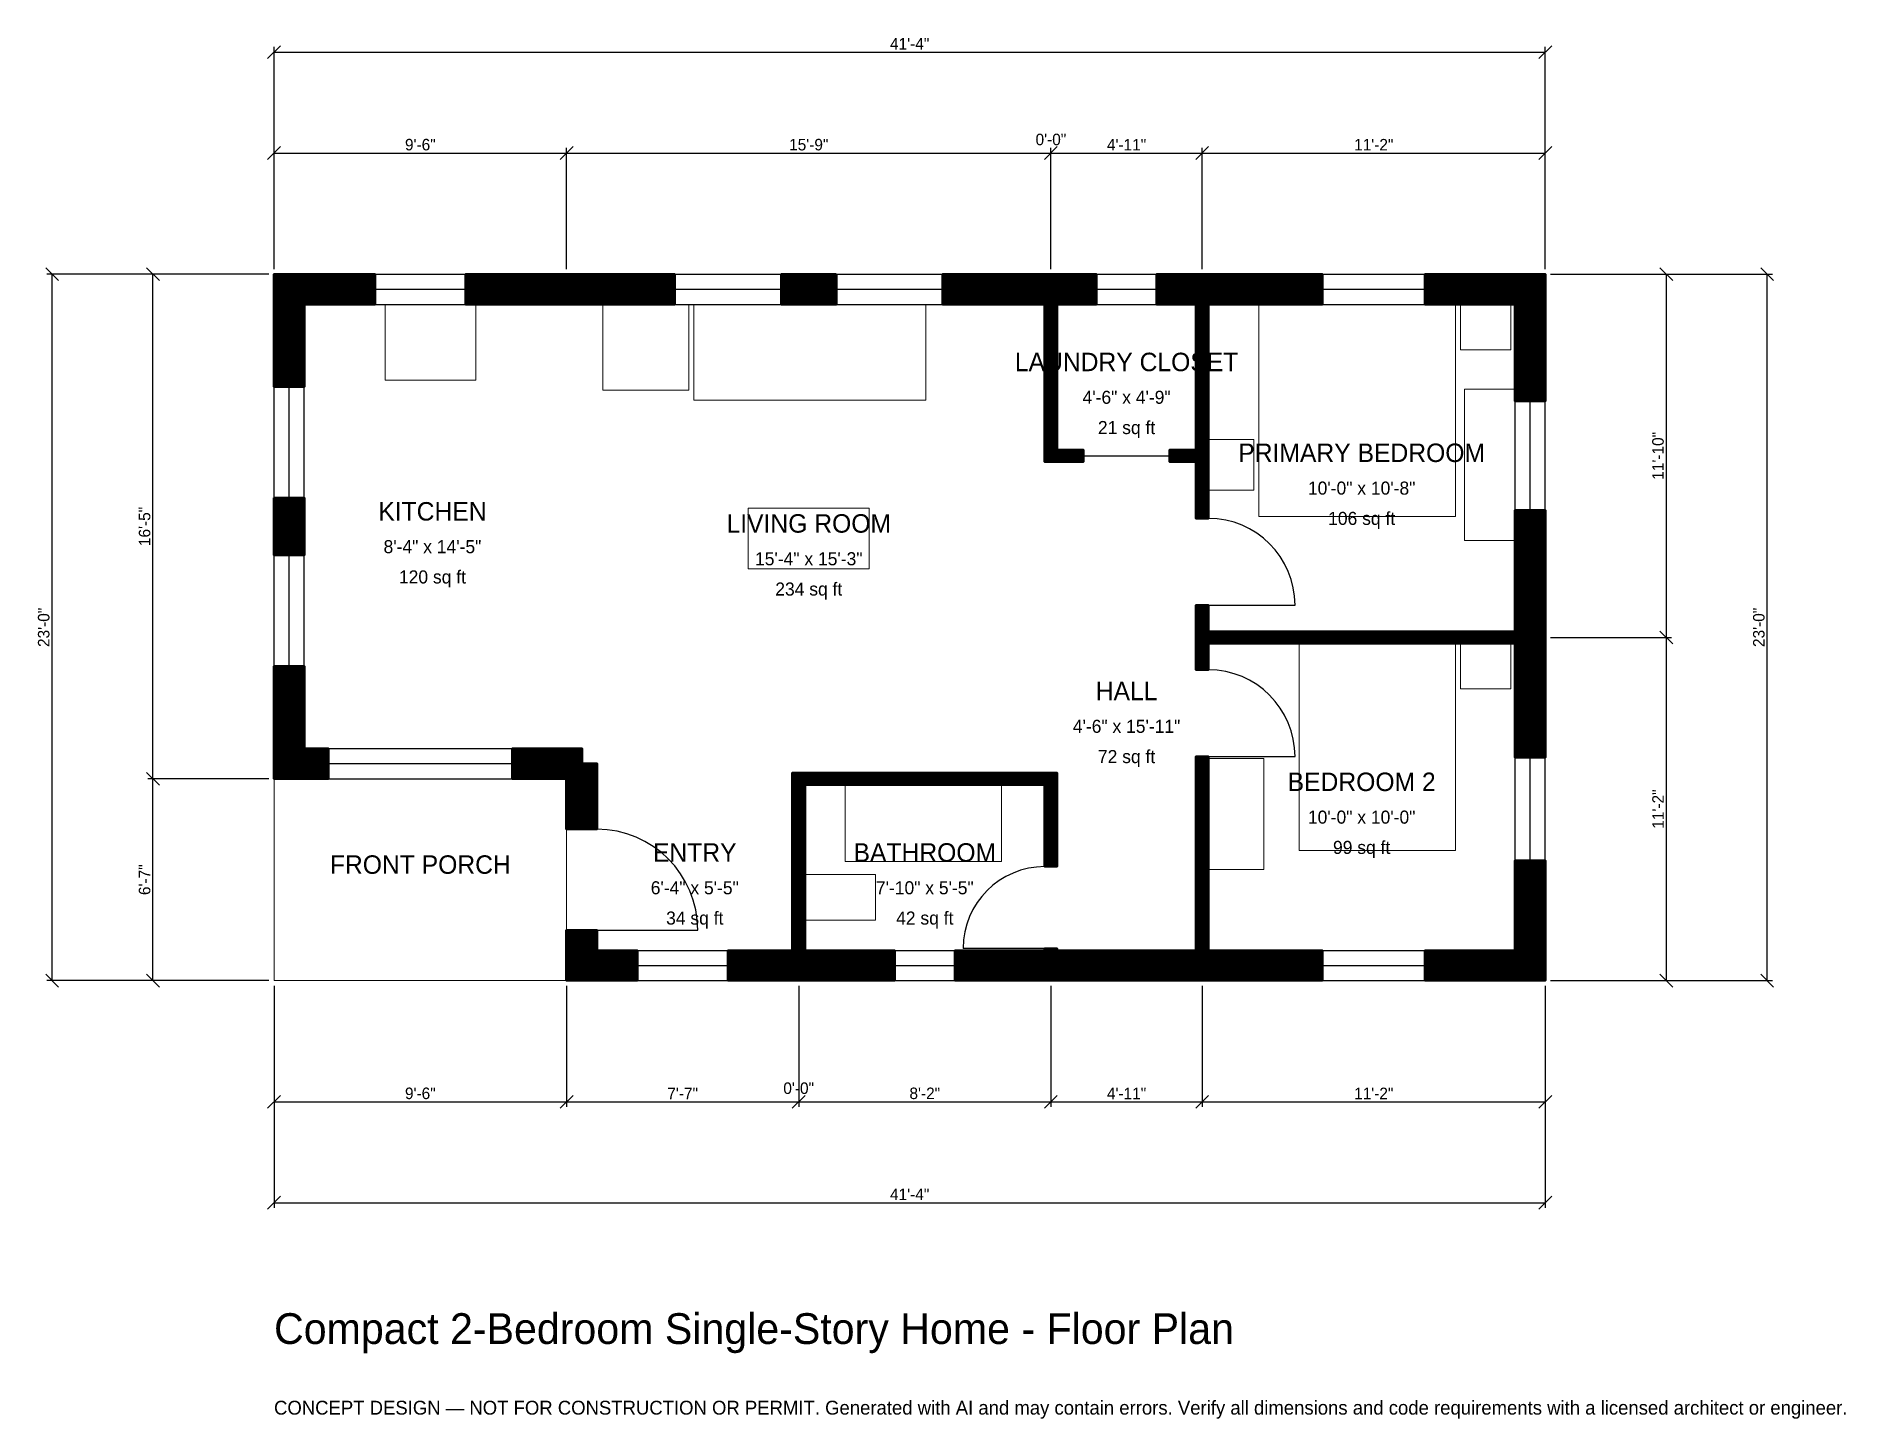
# Model space of a CAD drawing. Header units: inches. Extents: x -93 to 613, y -171 to 368.
import ezdxf
from ezdxf.enums import TextEntityAlignment as Align

# ---------------------------------------------------------------- set-up
doc = ezdxf.new("R2010")
doc.units = ezdxf.units.IN
doc.header["$MEASUREMENT"] = 0
doc.linetypes.add('DASHED', pattern=[0.6, 0.5, -0.1])
for name, color, linetype, lineweight in [('A-ANNO-DIMS', 1, 'Continuous', 13), ('A-ANNO-TEXT', 7, 'Continuous', 18), ('A-AREA-IDEN', 7, 'Continuous', 18), ('A-DOOR', 2, 'Continuous', 25), ('A-FLOR-FIXT', 9, 'Continuous', 13), ('A-FURN', 9, 'Continuous', 13), ('A-GLAZ', 4, 'Continuous', 25), ('A-SITE-PAVE', 8, 'Continuous', 13), ('A-WALL', 7, 'Continuous', 50), ('A-WALL-PATT', 8, 'Continuous', 13)]:
    doc.layers.add(name, color=color, linetype=linetype, lineweight=lineweight)
doc.dimstyles.new('PLAN', dxfattribs={"dimtxt": 4.5, "dimasz": 3, "dimexe": 2, "dimexo": 2, "dimgap": 1, "dimtad": 1, "dimdec": 0, "dimlunit": 4, "dimtsz": 2.5, "dimcen": 2.5, "dimclrd": 1, "dimclre": 1, "dimazin": 3, "dimtfac": 1, "dimtmove": 0, "dimatfit": 3})

msp = doc.modelspace()

# ---------------------------------------------------------------- hatches: boundary and pattern name
at = {"layer": 'A-WALL-PATT'}
h = msp.add_hatch(dxfattribs=at)
h.set_pattern_fill('ANSI31', color=8, scale=0.8)
h.paths.add_polyline_path([(300.7874, 0), (300.7874, 0), (297.2441, 0), (265.748, 0), (265.748, 11.811), (297.2441, 11.811), (300.7874, 11.811), (300.7874, 12.5984), (305.5118, 12.5984), (305.5118, 11.811), (309.0551, 11.811), (356.2992, 11.811), (359.8425, 11.811), (359.8425, 87.4016), (364.5669, 87.4016), (364.5669, 11.811), (368.1102, 11.811), (409.0551, 11.811), (409.0551, 0), (368.1102, 0), (364.5669, 0), (364.5669, 0), (359.8425, 0), (359.8425, 0), (356.2992, 0), (309.0551, 0), (305.5118, 0), (305.5118, 0), (300.7874, 0)])
h.paths.add_polyline_path([(210.6299, 0), (207.0866, 0), (207.0866, 0), (202.3622, 0), (202.3622, 0), (198.8189, 0), (177.1654, 0), (177.1654, 11.811), (198.8189, 11.811), (202.3622, 11.811), (202.3622, 81.1024), (202.3622, 81.1024), (207.0866, 81.1024), (300.7874, 81.1024), (305.5118, 81.1024), (305.5118, 81.1024), (305.5118, 44.4882), (300.7874, 44.4882), (300.7874, 76.378), (207.0866, 76.378), (207.0866, 11.811), (210.6299, 11.811), (242.126, 11.811), (242.126, 0), (210.6299, 0)])
h.paths.add_polyline_path([(125.9843, 0), (125.9843, 0), (114.1732, 0), (114.1732, 0), (114.1732, 0), (114.1732, 11.811), (114.1732, 11.811), (114.1732, 19.685), (125.9843, 19.685), (125.9843, 11.811), (141.7323, 11.811), (141.7323, 0), (125.9843, 0)])
h.paths.add_polyline_path([(114.1732, 78.7402), (93.1102, 78.7402), (93.1102, 90.5512), (120.0787, 90.5512), (120.0787, 84.6457), (125.9843, 84.6457), (125.9843, 59.0551), (114.1732, 59.0551), (114.1732, 78.7402)])
h.paths.add_polyline_path([(11.811, 78.7402), (11.811, 78.7401), (0, 78.7401), (0, 78.7402), (0, 78.7402), (0, 90.5512), (0, 90.5512), (0, 122.7034), (11.811, 122.7034), (11.811, 90.5512), (21.063, 90.5512), (21.063, 78.7402), (11.811, 78.7402)])
h.paths.add_polyline_path([(0, 188.3202), (11.811, 188.3202), (11.811, 166.0105), (0, 166.0105), (0, 188.3202)])
h.paths.add_polyline_path([(0, 263.7795), (0, 263.7795), (0, 275.5906), (0, 275.5906), (0, 275.5906), (11.811, 275.5906), (11.811, 275.5906), (39.3701, 275.5906), (39.3701, 263.7795), (11.811, 263.7795), (11.811, 231.6273), (0, 231.6273), (0, 263.7795)])
h.paths.add_polyline_path([(108.2677, 275.5906), (120.0787, 275.5906), (156.2992, 275.5906), (156.2992, 263.7795), (120.0787, 263.7795), (108.2677, 263.7795), (74.8031, 263.7795), (74.8031, 275.5906), (108.2677, 275.5906)])
h.paths.add_polyline_path([(219.2913, 275.5906), (219.2913, 263.7795), (198.0315, 263.7795), (198.0315, 275.5906), (219.2913, 275.5906)])
h.paths.add_polyline_path([(297.2441, 275.5906), (300.7874, 275.5906), (300.7874, 275.5906), (305.5118, 275.5906), (305.5118, 275.5906), (309.0551, 275.5906), (320.8661, 275.5906), (320.8661, 263.7795), (309.0551, 263.7795), (305.5118, 263.7795), (305.5118, 207.0866), (315.748, 207.0866), (315.748, 202.3622), (305.5118, 202.3622), (300.7874, 202.3622), (300.7874, 202.3622), (300.7874, 263.7795), (297.2441, 263.7795), (261.0236, 263.7795), (261.0236, 275.5906), (297.2441, 275.5906)])
h.paths.add_polyline_path([(356.2992, 275.5906), (359.8425, 275.5906), (359.8425, 275.5906), (364.5669, 275.5906), (364.5669, 275.5906), (368.1102, 275.5906), (409.0551, 275.5906), (409.0551, 263.7795), (368.1102, 263.7795), (364.5669, 263.7795), (364.5669, 207.0866), (364.5669, 202.3622), (364.5669, 180.315), (359.8425, 180.315), (359.8425, 202.3622), (349.6063, 202.3622), (349.6063, 207.0866), (359.8425, 207.0866), (359.8425, 263.7795), (356.2992, 263.7795), (344.4882, 263.7795), (344.4882, 275.5906), (356.2992, 275.5906)])
h.paths.add_polyline_path([(484.252, 275.5906), (484.252, 275.5906), (496.063, 275.5906), (496.063, 275.5906), (496.063, 275.5906), (496.063, 263.7795), (496.063, 263.7795), (496.063, 225.9843), (484.252, 225.9843), (484.252, 263.7795), (449.2126, 263.7795), (449.2126, 275.5906), (484.252, 275.5906)])
h.paths.add_polyline_path([(496.063, 139.7638), (496.063, 136.2205), (496.063, 136.2205), (496.063, 131.4961), (496.063, 131.4961), (496.063, 127.9528), (496.063, 87.0079), (484.252, 87.0079), (484.252, 127.9528), (484.252, 131.4961), (364.5669, 131.4961), (364.5669, 121.2598), (359.8425, 121.2598), (359.8425, 131.4961), (359.8425, 136.2205), (359.8425, 146.4567), (364.5669, 146.4567), (364.5669, 136.2205), (484.252, 136.2205), (484.252, 139.7638), (484.252, 183.4646), (496.063, 183.4646), (496.063, 139.7638)])
h.paths.add_polyline_path([(496.063, 11.811), (496.063, 11.811), (496.063, 0), (496.063, 0), (496.063, 0), (484.252, 0), (484.252, 0), (449.2126, 0), (449.2126, 11.811), (484.252, 11.811), (484.252, 46.8504), (496.063, 46.8504), (496.063, 11.811)])

# ---------------------------------------------------------------- linework, layer by layer
at = {"layer": 'A-DOOR'}
for p, q in [((315.748, 204.7244), (349.6063, 204.7244)), ((364.5669, 146.4567), (398.4252, 146.4567)), ((364.5669, 87.4016), (398.4252, 87.4016)), ((125.9843, 19.685), (165.3543, 19.685)), ((300.7874, 12.5984), (268.8976, 12.5984))]:
    msp.add_line(p, q, dxfattribs=at)
for centre, radius, start, end in [((364.5669, 146.4567), 33.8583, 0, 90), ((364.5669, 87.4016), 33.8583, 0, 90), ((125.9843, 19.685), 39.3701, 0, 90), ((300.7874, 12.5984), 31.8898, 90, 180)]:
    msp.add_arc(centre, radius, start, end, dxfattribs=at)
at = {"layer": 'A-FLOR-FIXT'}
for points in [[(222.8346, 46.4567), (283.8583, 46.4567), (283.8583, 76.378), (222.8346, 76.378)], [(207.0866, 23.622), (234.6457, 23.622), (234.6457, 41.3386), (207.0866, 41.3386)]]:
    msp.add_lwpolyline(points, close=True, dxfattribs=at)
at = {"layer": 'A-FURN'}
for points in [[(43.3071, 234.252), (78.7402, 234.252), (78.7402, 263.7795), (43.3071, 263.7795)], [(128.3465, 230.315), (161.811, 230.315), (161.811, 263.7795), (128.3465, 263.7795)], [(163.7795, 226.378), (254.3307, 226.378), (254.3307, 263.7795), (163.7795, 263.7795)], [(384.252, 181.1024), (461.0236, 181.1024), (461.0236, 263.7795), (384.252, 263.7795)], [(462.9921, 246.063), (482.6772, 246.063), (482.6772, 263.7795), (462.9921, 263.7795)], [(464.5669, 171.6535), (484.252, 171.6535), (484.252, 230.7087), (464.5669, 230.7087)], [(364.5669, 191.3386), (382.2835, 191.3386), (382.2835, 211.0236), (364.5669, 211.0236)], [(185.0394, 160.6299), (232.2835, 160.6299), (232.2835, 184.252), (185.0394, 184.252)], [(400, 50.7874), (461.0236, 50.7874), (461.0236, 131.4961), (400, 131.4961)], [(462.9921, 113.7795), (482.6772, 113.7795), (482.6772, 131.4961), (462.9921, 131.4961)], [(364.5669, 43.3071), (386.2205, 43.3071), (386.2205, 86.6142), (364.5669, 86.6142)]]:
    msp.add_lwpolyline(points, close=True, dxfattribs=at)
at = {"layer": 'A-GLAZ'}
for p, q in [((39.3701, 275.5906), (74.8031, 275.5906)), ((156.2992, 275.5906), (198.0315, 275.5906)), ((219.2913, 275.5906), (261.0236, 275.5906)), ((320.8661, 275.5906), (344.4882, 275.5906)), ((409.0551, 275.5906), (449.2126, 275.5906)), ((39.3701, 269.685), (74.8031, 269.685)), ((156.2992, 269.685), (198.0315, 269.685)), ((219.2913, 269.685), (261.0236, 269.685)), ((320.8661, 269.685), (344.4882, 269.685)), ((409.0551, 269.685), (449.2126, 269.685)), ((39.3701, 263.7795), (74.8031, 263.7795)), ((156.2992, 263.7795), (198.0315, 263.7795)), ((219.2913, 263.7795), (261.0236, 263.7795)), ((320.8661, 263.7795), (344.4882, 263.7795)), ((409.0551, 263.7795), (449.2126, 263.7795)), ((0, 188.3202), (0, 231.6273)), ((5.9055, 188.3202), (5.9055, 231.6273)), ((11.811, 188.3202), (11.811, 231.6273)), ((484.252, 183.4646), (484.252, 225.9843)), ((490.1575, 183.4646), (490.1575, 225.9843)), ((496.063, 183.4646), (496.063, 225.9843)), ((0, 122.7034), (0, 166.0105)), ((5.9055, 122.7034), (5.9055, 166.0105)), ((11.811, 122.7034), (11.811, 166.0105)), ((21.063, 90.5512), (93.1102, 90.5512)), ((484.252, 46.8504), (484.252, 87.0079)), ((490.1575, 46.8504), (490.1575, 87.0079)), ((496.063, 46.8504), (496.063, 87.0079)), ((21.063, 84.6457), (93.1102, 84.6457)), ((21.063, 78.7402), (93.1102, 78.7402)), ((141.7323, 11.811), (177.1654, 11.811)), ((242.126, 11.811), (265.748, 11.811)), ((409.0551, 11.811), (449.2126, 11.811)), ((141.7323, 5.9055), (177.1654, 5.9055)), ((141.7323, 0), (177.1654, 0)), ((242.126, 5.9055), (265.748, 5.9055)), ((242.126, 0), (265.748, 0)), ((409.0551, 5.9055), (449.2126, 5.9055)), ((409.0551, 0), (449.2126, 0))]:
    msp.add_line(p, q, dxfattribs=at)
at = {"layer": 'A-SITE-PAVE', "linetype": 'DASHED'}
msp.add_lwpolyline([(0, 0), (114.1732, 0), (114.1732, 78.7402), (0, 78.7402)], close=True, dxfattribs=at)
at = {"layer": 'A-WALL'}
for points in [[(0, 263.7795), (0, 263.7795), (0, 275.5906), (0, 275.5906), (0, 275.5906), (11.811, 275.5906), (11.811, 275.5906), (39.3701, 275.5906), (39.3701, 263.7795), (11.811, 263.7795), (11.811, 231.6273), (0, 231.6273), (0, 263.7795)], [(108.2677, 275.5906), (120.0787, 275.5906), (156.2992, 275.5906), (156.2992, 263.7795), (120.0787, 263.7795), (108.2677, 263.7795), (74.8031, 263.7795), (74.8031, 275.5906), (108.2677, 275.5906)], [(219.2913, 275.5906), (219.2913, 263.7795), (198.0315, 263.7795), (198.0315, 275.5906), (219.2913, 275.5906)], [(297.2441, 275.5906), (300.7874, 275.5906), (300.7874, 275.5906), (305.5118, 275.5906), (305.5118, 275.5906), (309.0551, 275.5906), (320.8661, 275.5906), (320.8661, 263.7795), (309.0551, 263.7795), (305.5118, 263.7795), (305.5118, 207.0866), (315.748, 207.0866), (315.748, 202.3622), (305.5118, 202.3622), (300.7874, 202.3622), (300.7874, 202.3622), (300.7874, 263.7795), (297.2441, 263.7795), (261.0236, 263.7795), (261.0236, 275.5906), (297.2441, 275.5906)], [(356.2992, 275.5906), (359.8425, 275.5906), (359.8425, 275.5906), (364.5669, 275.5906), (364.5669, 275.5906), (368.1102, 275.5906), (409.0551, 275.5906), (409.0551, 263.7795), (368.1102, 263.7795), (364.5669, 263.7795), (364.5669, 207.0866), (364.5669, 202.3622), (364.5669, 180.315), (359.8425, 180.315), (359.8425, 202.3622), (349.6063, 202.3622), (349.6063, 207.0866), (359.8425, 207.0866), (359.8425, 263.7795), (356.2992, 263.7795), (344.4882, 263.7795), (344.4882, 275.5906), (356.2992, 275.5906)], [(484.252, 275.5906), (484.252, 275.5906), (496.063, 275.5906), (496.063, 275.5906), (496.063, 275.5906), (496.063, 263.7795), (496.063, 263.7795), (496.063, 225.9843), (484.252, 225.9843), (484.252, 263.7795), (449.2126, 263.7795), (449.2126, 275.5906), (484.252, 275.5906)], [(0, 188.3202), (11.811, 188.3202), (11.811, 166.0105), (0, 166.0105), (0, 188.3202)], [(496.063, 139.7638), (496.063, 136.2205), (496.063, 136.2205), (496.063, 131.4961), (496.063, 131.4961), (496.063, 127.9528), (496.063, 87.0079), (484.252, 87.0079), (484.252, 127.9528), (484.252, 131.4961), (364.5669, 131.4961), (364.5669, 121.2598), (359.8425, 121.2598), (359.8425, 131.4961), (359.8425, 136.2205), (359.8425, 146.4567), (364.5669, 146.4567), (364.5669, 136.2205), (484.252, 136.2205), (484.252, 139.7638), (484.252, 183.4646), (496.063, 183.4646), (496.063, 139.7638)], [(11.811, 78.7402), (11.811, 78.7401), (0, 78.7401), (0, 78.7402), (0, 78.7402), (0, 90.5512), (0, 90.5512), (0, 122.7034), (11.811, 122.7034), (11.811, 90.5512), (21.063, 90.5512), (21.063, 78.7402), (11.811, 78.7402)], [(114.1732, 78.7402), (93.1102, 78.7402), (93.1102, 90.5512), (120.0787, 90.5512), (120.0787, 84.6457), (125.9843, 84.6457), (125.9843, 59.0551), (114.1732, 59.0551), (114.1732, 78.7402)], [(300.7874, 0), (300.7874, 0), (297.2441, 0), (265.748, 0), (265.748, 11.811), (297.2441, 11.811), (300.7874, 11.811), (300.7874, 12.5984), (305.5118, 12.5984), (305.5118, 11.811), (309.0551, 11.811), (356.2992, 11.811), (359.8425, 11.811), (359.8425, 87.4016), (364.5669, 87.4016), (364.5669, 11.811), (368.1102, 11.811), (409.0551, 11.811), (409.0551, 0), (368.1102, 0), (364.5669, 0), (364.5669, 0), (359.8425, 0), (359.8425, 0), (356.2992, 0), (309.0551, 0), (305.5118, 0), (305.5118, 0), (300.7874, 0)], [(210.6299, 0), (207.0866, 0), (207.0866, 0), (202.3622, 0), (202.3622, 0), (198.8189, 0), (177.1654, 0), (177.1654, 11.811), (198.8189, 11.811), (202.3622, 11.811), (202.3622, 81.1024), (202.3622, 81.1024), (207.0866, 81.1024), (300.7874, 81.1024), (305.5118, 81.1024), (305.5118, 81.1024), (305.5118, 44.4882), (300.7874, 44.4882), (300.7874, 76.378), (207.0866, 76.378), (207.0866, 11.811), (210.6299, 11.811), (242.126, 11.811), (242.126, 0), (210.6299, 0)], [(496.063, 11.811), (496.063, 11.811), (496.063, 0), (496.063, 0), (496.063, 0), (484.252, 0), (484.252, 0), (449.2126, 0), (449.2126, 11.811), (484.252, 11.811), (484.252, 46.8504), (496.063, 46.8504), (496.063, 11.811)], [(125.9843, 0), (125.9843, 0), (114.1732, 0), (114.1732, 0), (114.1732, 0), (114.1732, 11.811), (114.1732, 11.811), (114.1732, 19.685), (125.9843, 19.685), (125.9843, 11.811), (141.7323, 11.811), (141.7323, 0), (125.9843, 0)]]:
    msp.add_lwpolyline(points, close=True, dxfattribs=at)

# ---------------------------------------------------------------- texts
at = {"layer": 'A-ANNO-TEXT'}
for s, height, p in [('Compact 2-Bedroom Single-Story Home - Floor Plan', 12, (0, -141.7323)), ('CONCEPT DESIGN — NOT FOR CONSTRUCTION OR PERMIT. Generated with AI and may contain errors. Verify all dimensions and code requirements with a licensed architect or engineer.', 5.4, (0, -169.2913))]:
    msp.add_text(s, height=height, dxfattribs=at).set_placement(p)
at = {"layer": 'A-AREA-IDEN'}
for s, height, p in [('LAUNDRY CLOSET', 7.2, (332.6772, 241.3386)), ('4\'-6" x 4\'-9"', 5.1, (332.6772, 227.5591)), ('21 sq ft', 5.1, (332.6772, 215.748)), ('PRIMARY BEDROOM', 7.2, (424.4094, 205.9055)), ('10\'-0" x 10\'-8"', 5.1, (424.4094, 192.126)), ('KITCHEN', 7.2, (61.811, 183.0709)), ('LIVING ROOM', 7.2, (208.6614, 178.3465)), ('106 sq ft', 5.1, (424.4094, 180.315)), ('8\'-4" x 14\'-5"', 5.1, (61.811, 169.2913)), ('15\'-4" x 15\'-3"', 5.1, (208.6614, 164.5669)), ('120 sq ft', 5.1, (61.811, 157.4803)), ('234 sq ft', 5.1, (208.6614, 152.7559)), ('HALL', 7.2, (332.6772, 112.9921)), ('4\'-6" x 15\'-11"', 5.1, (332.6772, 99.2126)), ('72 sq ft', 5.1, (332.6772, 87.4016)), ('BEDROOM 2', 7.2, (424.4094, 77.5591)), ('10\'-0" x 10\'-0"', 5.1, (424.4094, 63.7795)), ('ENTRY', 7.2, (164.1732, 50)), ('BATHROOM', 7.2, (253.937, 50)), ('99 sq ft', 5.1, (424.4094, 51.9685)), ('FRONT PORCH', 7.2, (57.0866, 45.2756)), ('6\'-4" x 5\'-5"', 5.1, (164.1732, 36.2205)), ('7\'-10" x 5\'-5"', 5.1, (253.937, 36.2205)), ('34 sq ft', 5.1, (164.1732, 24.4094)), ('42 sq ft', 5.1, (253.937, 24.4094))]:
    msp.add_text(s, height=height, dxfattribs=at).set_placement(p, align=Align.MIDDLE_CENTER)

# ---------------------------------------------------------------- dimensions: what is measured, and where the dimension line sits
at = {"layer": 'A-ANNO-DIMS'}
for base, p1, p2, text in [((0, 362.2047), (0, 275.5906), (496.063, 275.5906), '41\'-4"'), ((0, 322.8346), (0, 275.5906), (114.1732, 275.5906), '9\'-6"'), ((114.1732, 322.8346), (114.1732, 275.5906), (303.1496, 275.5906), '15\'-9"'), ((303.1496, 322.8346), (303.1496, 275.5906), (303.1496, 275.5906), '0\'-0"'), ((303.1496, 322.8346), (303.1496, 275.5906), (362.2047, 275.5906), '4\'-11"'), ((362.2047, 322.8346), (362.2047, 275.5906), (496.063, 275.5906), '11\'-2"'), ((0, -47.2441), (0, 0), (114.1732, 0), '9\'-6"'), ((0, -86.6142), (0, 0), (496.063, 0), '41\'-4"'), ((114.1732, -47.2441), (114.1732, 0), (204.7244, 0), '7\'-7"'), ((204.7244, -47.2441), (204.7244, 0), (204.7244, 0), '0\'-0"'), ((204.7244, -47.2441), (204.7244, 0), (303.1496, 0), '8\'-2"'), ((303.1496, -47.2441), (303.1496, 0), (362.2047, 0), '4\'-11"'), ((362.2047, -47.2441), (362.2047, 0), (496.063, 0), '11\'-2"')]:
    msp.add_linear_dim(base=base, p1=p1, p2=p2, text=text, dimstyle='PLAN', dxfattribs=at).render()
for base, p1, p2, text in [((-86.6142, 0), (0, 0), (0, 275.5906), '23\'-0"'), ((-47.2441, 78.7402), (0, 78.7402), (0, 275.5906), '16\'-5"'), ((543.3071, 133.8583), (496.063, 133.8583), (496.063, 275.5906), '11\'-10"'), ((582.6772, 0), (496.063, 0), (496.063, 275.5906), '23\'-0"'), ((543.3071, 0), (496.063, 0), (496.063, 133.8583), '11\'-2"'), ((-47.2441, 0), (0, 0), (0, 78.7402), '6\'-7"')]:
    msp.add_linear_dim(base=base, p1=p1, p2=p2, angle=90, text=text, dimstyle='PLAN', dxfattribs=at).render()

doc.saveas('drawing.dxf')
